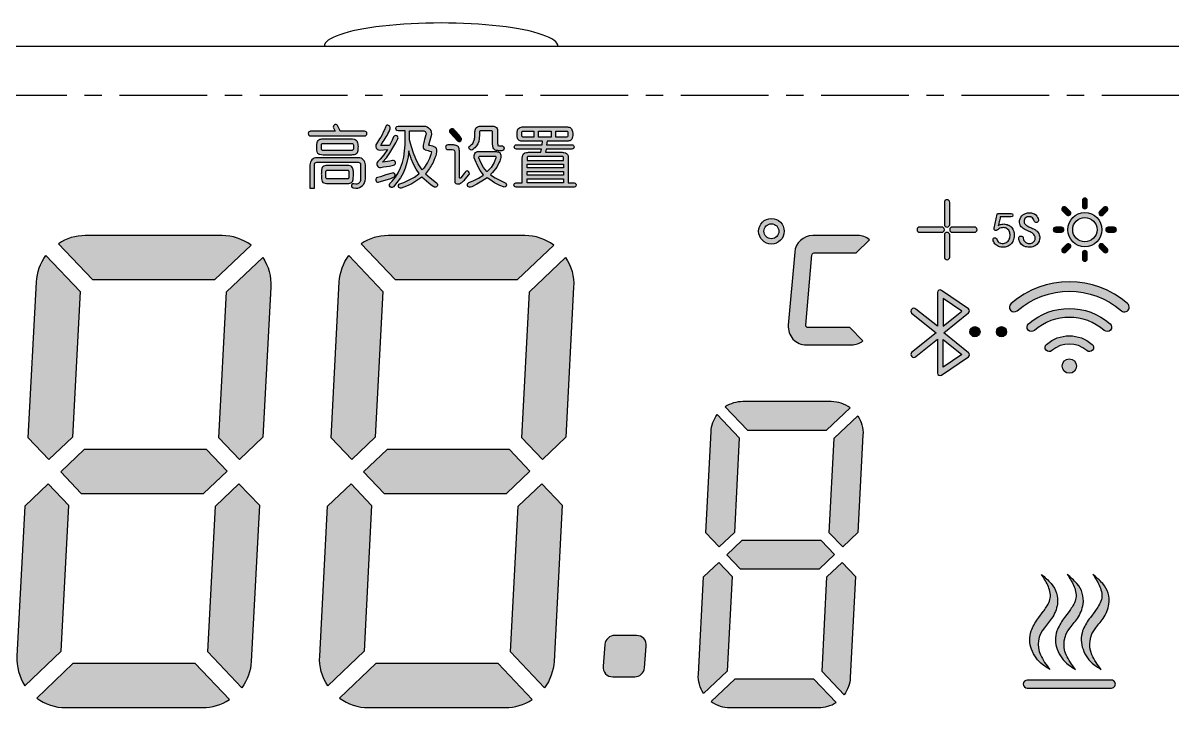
# Model space of a CAD drawing. Header units: millimetres. Extents: x -41 to 727, y -91 to 104.
# Drawn here: x 651.39 to 700.52, y 16.94 to 47.04 of the extents above; entities that cross this region are included whole.
import ezdxf

# ---------------------------------------------------------------- set-up
doc = ezdxf.new("R2010")
doc.units = ezdxf.units.MM
doc.header["$LTSCALE"] = 3
doc.header["$MEASUREMENT"] = 0
doc.linetypes.add('CENTER', pattern=[2, 1.25, -0.25, 0.25, -0.25])
doc.layers.add('VA', color=5, linetype='Continuous')

msp = doc.modelspace()

# ---------------------------------------------------------------- hatches: boundary and pattern name
h = msp.add_hatch(color=256)
h.dxf.hatch_style = 1
h.paths.add_polyline_path([(665.995, 42.408, -0.414214), (666.095, 42.308), (666.095, 42.306, -0.414214), (665.995, 42.206), (663.689, 42.206, -0.414214), (663.589, 42.306), (663.589, 42.308, -0.414214), (663.689, 42.408), (664.741, 42.408), (664.668, 42.548, -0.387963), (664.703, 42.678), (664.719, 42.688, -0.441369), (664.833, 42.658), (664.943, 42.446), (664.953, 42.408)])
h = msp.add_hatch(color=256)
h.dxf.hatch_style = 1
h.paths.add_polyline_path([(667.17, 42.024), (667.237, 42.166, -1), (667.416, 42.081), (667.333, 41.909), (667.25, 41.762), (667.074, 41.477), (666.93, 41.275), (666.767, 41.083, 0.018672), (667.184, 41.154), (667.195, 41.156, -1), (667.233, 40.952), (667.055, 40.92), (666.805, 40.882), (666.686, 40.862, -0.742938), (666.565, 41.106), (666.661, 41.208), (666.815, 41.4), (666.978, 41.621), (666.641, 41.604, -0.631332), (666.502, 41.863, 0.014026), (666.684, 42.153, 0.064732), (666.883, 42.581, -1.069136), (667.087, 42.515, -0.060924), (666.793, 41.966), (666.725, 41.857), (666.69, 41.803), (667.055, 41.803)])
h = msp.add_hatch(color=256)
h.dxf.hatch_style = 1
h.paths.add_polyline_path([(667.566, 39.98, -1), (667.503, 40.156), (667.679, 40.219), (667.909, 40.325), (668.13, 40.45), (668.322, 40.584), (668.332, 40.594), (668.197, 40.786), (668.082, 40.997), (667.986, 41.227), (667.984, 41.236, -0.003521), (667.881, 41.573), (667.861, 41.314), (667.804, 41.064), (667.737, 40.834), (667.641, 40.613), (667.525, 40.411), (667.381, 40.21), (667.225, 40.035, -0.596036), (667.056, 40.072, -0.272912), (667.081, 40.168), (667.18, 40.267), (667.314, 40.44), (667.429, 40.632), (667.525, 40.843), (667.612, 41.074), (667.669, 41.304), (667.708, 41.563), (667.727, 41.832), (667.727, 42.427), (667.429, 42.427, -1), (667.431, 42.629), (668.523, 42.629, -0.498875), (668.84, 42.212), (668.728, 41.815, -0.006009), (668.84, 41.793), (668.899, 41.779), (668.928, 41.77), (668.956, 41.759, -0.305389), (669.072, 41.617, -0.128155), (669.004, 41.275), (668.908, 41.045, -0.045092), (668.601, 40.584), (668.793, 40.411), (669.066, 40.197, -0.415901), (669.092, 40.057, -0.404116), (668.955, 40.03), (668.841, 40.104), (668.639, 40.267), (668.447, 40.45), (668.236, 40.296), (668.015, 40.162), (667.794, 40.056)])
h.paths.add_polyline_path([(668.293, 41.016), (668.188, 41.227), (668.092, 41.467), (668.005, 41.736), (667.919, 42.034), (667.919, 42.427), (668.495, 42.427, -0.522024), (668.621, 42.246), (668.564, 42.049, 0.045267), (668.501, 41.813), (668.498, 41.784), (668.498, 41.754, 0.354798), (668.592, 41.612, 0.001199), (668.837, 41.544, -0.375765), (668.852, 41.522, -0.018731), (668.833, 41.419, -0.113999), (668.46, 40.759), (668.399, 40.843)])
h = msp.add_hatch(color=256)
h.dxf.hatch_style = 1
h.paths.add_polyline_path([(670.117, 42.131, -0.97673), (669.963, 41.999), (669.82, 42.158), (669.653, 42.334, -1.002617), (669.81, 42.482), (669.906, 42.379), (670.079, 42.178)])
h = msp.add_hatch(color=256)
h.dxf.hatch_style = 1
h.paths.add_polyline_path([(671.856, 41.784, -0.995968), (671.858, 41.571), (671.857, 41.571, -0.016339), (671.727, 41.574), (671.691, 41.577), (671.656, 41.581), (671.622, 41.589, -0.27878), (671.497, 41.696, -0.05823), (671.479, 41.779), (671.471, 41.851), (671.471, 42.374, 0.433586), (671.421, 42.427), (670.955, 42.427, 0.41817), (670.905, 42.377, -0.008884), (670.905, 42.209), (670.901, 42.143), (670.895, 42.077, -0.18758), (670.709, 41.699, -0.016576), (670.627, 41.629, -1.116646), (670.506, 41.789, 0.18524), (670.685, 42.021, 0.067402), (670.708, 42.185), (670.709, 42.25, -0.024837), (670.713, 42.384), (670.717, 42.42), (670.724, 42.455), (670.733, 42.489, -0.300216), (670.864, 42.615, -0.027827), (670.962, 42.629), (671.413, 42.629), (671.485, 42.622), (671.52, 42.617), (671.554, 42.609, -0.324349), (671.673, 42.474, -0.050441), (671.682, 42.377), (671.682, 41.88, 0.012355), (671.692, 41.791, 0.034092)])
h = msp.add_hatch(color=256)
h.dxf.hatch_style = 1
h.paths.add_polyline_path([(674.77, 42, -0.064183), (674.621, 41.979), (673.797, 41.979), (673.777, 41.829), (674.858, 41.829, -0.420357), (674.951, 41.738, -0.414214), (674.86, 41.647), (673.753, 41.647), (673.735, 41.507), (674.447, 41.507, -0.012796), (674.52, 41.501, -0.361041), (674.697, 41.351, -0.045395), (674.706, 41.268), (674.706, 40.2), (674.956, 40.2, -1), (674.955, 40.018), (672.47, 40.018, -1), (672.469, 40.2), (672.738, 40.2), (672.738, 41.257), (672.739, 41.283), (672.741, 41.314, -0.38924), (672.918, 41.5, -0.02002), (673.007, 41.507), (673.533, 41.507), (673.555, 41.647), (672.489, 41.647, -1), (672.489, 41.829), (673.582, 41.829), (673.605, 41.979), (672.785, 41.979), (672.755, 41.981), (672.72, 41.984, -0.162733), (672.577, 42.033, -0.135848), (672.535, 42.11, -0.097156), (672.522, 42.392), (672.528, 42.421), (672.537, 42.451, -0.278309), (672.654, 42.573, -0.076953), (672.814, 42.592), (674.592, 42.592), (674.668, 42.588, -0.157647), (674.813, 42.542, -0.132761), (674.862, 42.47, -0.134383), (674.882, 42.159), (674.876, 42.129), (674.867, 42.099, -0.261811)])
h.paths.add_polyline_path([(674.693, 42.362), (674.693, 42.209, -0.414214), (674.643, 42.159), (674.173, 42.159), (674.173, 42.412), (674.643, 42.412, -0.414214)])
h.paths.add_polyline_path([(673.434, 42.159), (673.434, 42.412), (673.972, 42.412), (673.972, 42.159)])
h.paths.add_polyline_path([(672.713, 42.209), (672.713, 42.362, -0.414214), (672.763, 42.412), (673.233, 42.412), (673.233, 42.159), (672.763, 42.159, -0.414214)])
h.paths.add_polyline_path([(672.949, 40.844), (672.949, 40.998), (674.505, 40.998), (674.505, 40.844)])
h.paths.add_polyline_path([(674.455, 41.325, -0.414214), (674.505, 41.275), (674.505, 41.16), (672.949, 41.16), (672.949, 41.275, -0.414214), (672.999, 41.325)])
h.paths.add_polyline_path([(672.949, 40.527), (672.949, 40.682), (674.505, 40.682), (674.505, 40.527)])
h.paths.add_polyline_path([(672.949, 40.2), (672.949, 40.365), (674.505, 40.365), (674.505, 40.2)])
h = msp.add_hatch(color=256)
h.dxf.hatch_style = 1
h.paths.add_polyline_path([(665.442, 41.39), (664.223, 41.39, -0.040482), (664.085, 41.408, -0.243077), (663.985, 41.489, -0.085448), (663.958, 41.603, -0.056207), (663.958, 41.864), (663.964, 41.898), (663.972, 41.931, -0.285046), (664.088, 42.062, -0.068995), (664.252, 42.082), (665.413, 42.082, -0.043038), (665.552, 42.069, -0.289388), (665.685, 41.956, -0.086555), (665.715, 41.76, -0.022786), (665.71, 41.631), (665.706, 41.596), (665.701, 41.562), (665.694, 41.529, -0.291676), (665.59, 41.411, -0.066748)])
h.paths.add_polyline_path([(665.465, 41.59), (664.2, 41.59, -0.414214), (664.15, 41.64), (664.15, 41.832, -0.414214), (664.2, 41.882), (665.465, 41.882, -0.414214), (665.515, 41.832), (665.515, 41.64, -0.414214)])
h = msp.add_hatch(color=256)
h.dxf.hatch_style = 1
h.paths.add_polyline_path([(670.292, 40.663, -1.056918), (670.456, 40.54), (670.3, 40.354, -0.046113), (670.149, 40.214, -0.214119), (669.938, 40.158, -0.382443), (669.852, 40.253), (669.849, 40.296), (669.849, 41.515), (669.843, 41.568, 0.334563), (669.801, 41.612), (669.743, 41.621), (669.556, 41.621, -1), (669.556, 41.822), (669.791, 41.822, -0.071574), (669.941, 41.788, -0.278353), (670.038, 41.662, -0.026798), (670.05, 41.563), (670.05, 40.439, 0.717483), (670.111, 40.419), (670.252, 40.603)])
h = msp.add_hatch(color=256)
h.dxf.hatch_style = 1
h.paths.add_polyline_path([(666.028, 40.975), (666.028, 40.371, -0.414214), (665.626, 39.97), (665.51, 39.987, -1.006998), (665.536, 40.156), (665.626, 40.141, 0.414214), (665.826, 40.341), (665.826, 40.983, 0.414214), (665.726, 41.083), (663.949, 41.083, 0.414214), (663.849, 40.983), (663.849, 39.97), (663.657, 39.97), (663.657, 40.975, -0.414214), (663.957, 41.275), (665.728, 41.275, -0.414214)])
h = msp.add_hatch(color=256)
h.dxf.hatch_style = 1
h.paths.add_polyline_path([(671.087, 40.546), (670.943, 40.728), (670.818, 40.939), (670.722, 41.17), (670.688, 41.275, -0.522311), (670.877, 41.544), (671.577, 41.544), (671.635, 41.538), (671.669, 41.533), (671.701, 41.526, -0.296716), (671.814, 41.425, -0.115429), (671.818, 41.278, -0.064578), (671.755, 41.086), (671.644, 40.872), (671.463, 40.644, -0.031599), (671.375, 40.546), (671.586, 40.411), (671.807, 40.296), (672.004, 40.206, -0.4119), (672.055, 40.078, -0.405923), (671.929, 40.026), (671.778, 40.085), (671.557, 40.2), (671.346, 40.344), (671.241, 40.421), (671.01, 40.267), (670.789, 40.142), (670.578, 40.037), (670.519, 40.02, -0.947134), (670.452, 40.212), (670.636, 40.286), (670.866, 40.402), (671.049, 40.517)])
h.paths.add_polyline_path([(670.886, 41.273, -0.538437), (670.932, 41.342), (671.565, 41.342, -0.521815), (671.612, 41.275), (671.538, 41.074), (671.404, 40.862), (671.241, 40.68), (671.221, 40.69), (671.087, 40.853), (670.972, 41.074)])
h = msp.add_hatch(color=256)
h.dxf.hatch_style = 1
h.paths.add_polyline_path([(665.327, 40.941, -0.271398), (665.481, 40.843, -0.095519), (665.515, 40.687, -0.026785), (665.519, 40.531), (665.517, 40.479), (665.514, 40.428), (665.51, 40.379), (665.507, 40.355), (665.503, 40.333), (665.498, 40.311, -0.255132), (665.409, 40.197, -0.08383), (665.246, 40.171), (664.419, 40.171, -0.021822), (664.311, 40.182, -0.359887), (664.166, 40.314, -0.059251), (664.147, 40.536, -0.025327), (664.151, 40.691), (664.156, 40.74), (664.16, 40.763), (664.165, 40.785), (664.171, 40.807, -0.301921), (664.301, 40.934, -0.051624), (664.448, 40.949), (665.217, 40.949, -0.02339)])
h.paths.add_polyline_path([(665.269, 40.371), (664.396, 40.371, -0.414214), (664.346, 40.421), (664.346, 40.699, -0.414214), (664.396, 40.749), (665.269, 40.749, -0.414214), (665.319, 40.699), (665.319, 40.421, -0.414214)])
h = msp.add_hatch(color=256)
h.dxf.hatch_style = 1
h.paths.add_polyline_path([(667.113, 40.392), (666.882, 40.315), (666.623, 40.238), (666.585, 40.233, -0.960253), (666.547, 40.43), (666.671, 40.459), (666.911, 40.536), (667.175, 40.621, -0.98129), (667.238, 40.438)])
h = msp.add_hatch(color=256)
h.dxf.hatch_style = 1
h.paths.add_polyline_path([(690.786, 39.366, -1), (691.013, 39.366), (691.013, 38.424, -1), (690.786, 38.424)])
h = msp.add_hatch(color=256)
h.dxf.hatch_style = 1
h.paths.add_polyline_path([(696.896, 39.445), (696.896, 39.197, -1), (696.687, 39.197), (696.687, 39.445, -1)])
h = msp.add_hatch(color=256)
h.dxf.hatch_style = 1
h.paths.add_polyline_path([(693.041, 38.855, -0.353058), (693.09, 38.894), (693.638, 38.894, -1), (693.638, 38.743), (693.176, 38.743), (693.165, 38.684), (693.153, 38.628), (693.142, 38.576), (693.131, 38.527), (693.12, 38.481), (693.108, 38.439), (693.097, 38.399), (693.092, 38.382), (693.142, 38.403), (693.191, 38.42), (693.238, 38.431), (693.284, 38.439), (693.327, 38.441), (693.376, 38.435), (693.425, 38.426), (693.472, 38.414), (693.519, 38.397), (693.537, 38.39), (693.584, 38.364), (693.624, 38.334), (693.658, 38.302), (693.687, 38.266), (693.688, 38.264), (693.711, 38.217), (693.731, 38.171), (693.748, 38.126), (693.755, 38.104), (693.763, 38.057), (693.769, 38.008), (693.771, 37.958), (693.772, 37.928), (693.766, 37.88), (693.756, 37.832), (693.743, 37.783), (693.73, 37.743), (693.711, 37.694), (693.687, 37.651), (693.658, 37.612), (693.629, 37.583), (693.593, 37.551), (693.553, 37.523), (693.509, 37.499), (693.47, 37.482), (693.425, 37.467), (693.379, 37.456), (693.331, 37.449), (693.28, 37.448), (693.243, 37.449), (693.195, 37.455), (693.149, 37.466), (693.104, 37.483), (693.06, 37.506), (693.018, 37.534), (693.008, 37.541), (692.975, 37.568), (692.946, 37.6), (692.92, 37.637), (692.897, 37.678), (692.877, 37.725), (692.87, 37.747, -0.97311), (693.02, 37.8), (693.038, 37.759), (693.062, 37.716), (693.09, 37.68), (693.12, 37.652), (693.154, 37.632), (693.191, 37.619), (693.201, 37.617), (693.256, 37.61), (693.307, 37.61), (693.354, 37.617), (693.397, 37.63), (693.436, 37.65), (693.436, 37.651), (693.476, 37.679), (693.51, 37.712), (693.539, 37.751), (693.562, 37.794), (693.577, 37.837), (693.587, 37.884), (693.593, 37.934), (693.596, 37.987), (693.589, 38.039), (693.577, 38.088), (693.559, 38.132), (693.537, 38.172), (693.503, 38.209), (693.464, 38.24), (693.422, 38.262), (693.394, 38.273), (693.349, 38.282), (693.301, 38.285), (693.252, 38.281), (693.209, 38.273), (693.162, 38.258), (693.12, 38.237), (693.081, 38.208), (693.057, 38.186, -0.758247), (692.913, 38.263)])
h = msp.add_hatch(color=256)
h.dxf.hatch_style = 1
h.paths.add_polyline_path([(694.059, 38.736, -0.138954), (694.252, 38.891, -0.102277), (694.427, 38.92, -0.076019), (694.58, 38.895, -0.22226), (694.77, 38.725, -0.05224), (694.808, 38.624, -1), (694.624, 38.581, 0.208477), (694.517, 38.728, 0.049237), (694.483, 38.742, 0.127741), (694.33, 38.742, 0.130346), (694.246, 38.697, 0.058092), (694.223, 38.669, 0.195068), (694.199, 38.495, 0.168263), (694.295, 38.377, 0.04914), (694.424, 38.312, -0.020944), (694.598, 38.233, -0.041851), (694.7, 38.17, -0.144498), (694.845, 37.981, -0.122907), (694.859, 37.792, -0.241956), (694.674, 37.513, -0.119033), (694.446, 37.45, -0.079854), (694.256, 37.468, -0.293571), (693.973, 37.776, -0.016754), (693.967, 37.823, -1), (694.159, 37.839, 0.245446), (694.265, 37.652, 0.070069), (694.33, 37.621, 0.136993), (694.507, 37.621, 0.121767), (694.6, 37.672, 0.252538), (694.665, 37.898, 0.190283), (694.536, 38.057, 0.037412), (694.376, 38.137), (694.332, 38.156, -0.051107), (694.183, 38.232, -0.106552), (694.046, 38.362, -0.072152), (694.011, 38.438, -0.206056)])
h = msp.add_hatch(color=256)
h.dxf.hatch_style = 1
h.paths.add_polyline_path([(695.983, 39.154), (696.159, 38.978, -1), (696.011, 38.83), (695.835, 39.006, -1)])
h = msp.add_hatch(color=256)
h.dxf.hatch_style = 1
h.paths.add_polyline_path([(696.792, 38.928, -1), (696.792, 37.468, -1)])
h.paths.add_polyline_path([(696.792, 38.718, -1), (696.792, 37.678, -1)])
h = msp.add_hatch(color=256)
h.dxf.hatch_style = 1
h.paths.add_polyline_path([(697.748, 39.006), (697.572, 38.83, -1), (697.424, 38.978), (697.6, 39.154, -1)])
h = msp.add_hatch(color=256)
h.dxf.hatch_style = 1
h.paths.add_polyline_path([(683.392, 38.677, -1), (683.392, 37.582, -1)])
h.paths.add_polyline_path([(683.392, 38.449, -1), (683.392, 37.81, -1)])
h = msp.add_hatch(color=256)
h.dxf.hatch_style = 1
h.paths.add_polyline_path([(661.143, 37.538), (659.591, 36.065), (654.362, 36.065), (652.904, 37.6, -0.146871), (654.056, 37.946), (659.902, 37.946, -0.16027)])
h = msp.add_hatch(color=256)
h.dxf.hatch_style = 1
h.paths.add_polyline_path([(674.089, 37.538), (672.537, 36.065), (667.308, 36.065), (665.851, 37.6, -0.146871), (667.002, 37.946), (672.848, 37.946, -0.16027)])
h = msp.add_hatch(color=256)
h.dxf.hatch_style = 1
h.paths.add_polyline_path([(687.088, 37.946, -0.172586), (687.579, 37.771), (687.013, 37.202), (685.216, 37.202, 0.388879), (685.125, 37.119), (684.862, 34.114, 0.440011), (684.953, 34.015), (686.74, 34.015), (687.306, 33.446, -0.172586), (686.815, 33.271), (684.885, 33.271, -0.440011), (684.112, 34.116), (684.385, 37.237, -0.388879), (685.158, 37.946)])
h = msp.add_hatch(color=256)
h.dxf.hatch_style = 1
h.paths.add_polyline_path([(690.673, 38.311, -1), (690.673, 38.085), (689.731, 38.085, -1), (689.731, 38.311)])
h = msp.add_hatch(color=256)
h.dxf.hatch_style = 1
h.paths.add_polyline_path([(691.013, 37.971), (691.013, 37.029, -1), (690.786, 37.029), (690.786, 37.971, -1)])
h = msp.add_hatch(color=256)
h.dxf.hatch_style = 1
h.paths.add_polyline_path([(691.126, 38.311), (692.068, 38.311, -1), (692.068, 38.085), (691.126, 38.085, -1)])
h = msp.add_hatch(color=256)
h.dxf.hatch_style = 1
h.paths.add_polyline_path([(695.544, 38.303), (695.793, 38.303, -1), (695.793, 38.093), (695.544, 38.093, -1)])
h = msp.add_hatch(color=256)
h.dxf.hatch_style = 1
h.paths.add_polyline_path([(698.039, 38.093), (697.79, 38.093, -1), (697.79, 38.303), (698.039, 38.303, -1)])
h = msp.add_hatch(color=256)
h.dxf.hatch_style = 1
h.paths.add_polyline_path([(695.835, 37.39), (696.011, 37.566, -1), (696.159, 37.418), (695.983, 37.242, -1)])
h = msp.add_hatch(color=256)
h.dxf.hatch_style = 1
h.paths.add_polyline_path([(697.6, 37.242), (697.424, 37.418, -1), (697.572, 37.566), (697.748, 37.39, -1)])
h = msp.add_hatch(color=256)
h.dxf.hatch_style = 1
h.paths.add_polyline_path([(653.831, 35.561), (653.504, 29.324), (652.5, 28.371), (651.619, 29.3), (651.969, 35.965, -0.146871), (652.374, 37.097)])
h = msp.add_hatch(color=256)
h.dxf.hatch_style = 1
h.paths.add_polyline_path([(661.989, 35.746), (661.652, 29.323), (660.65, 28.371), (659.768, 29.301), (660.094, 35.534), (661.646, 37.007, -0.16027)])
h = msp.add_hatch(color=256)
h.dxf.hatch_style = 1
h.paths.add_polyline_path([(666.777, 35.561), (666.45, 29.324), (665.446, 28.371), (664.565, 29.3), (664.915, 35.965, -0.146871), (665.32, 37.097)])
h = msp.add_hatch(color=256)
h.dxf.hatch_style = 1
h.paths.add_polyline_path([(674.935, 35.746), (674.599, 29.323), (673.596, 28.371), (672.714, 29.301), (673.04, 35.534), (674.592, 37.007, -0.16027)])
h = msp.add_hatch(color=256)
h.dxf.hatch_style = 1
h.paths.add_polyline_path([(696.687, 36.95), (696.687, 37.199, -1), (696.896, 37.199), (696.896, 36.95, -1)])
h = msp.add_hatch(color=256)
h.dxf.hatch_style = 1
h.paths.add_polyline_path([(698.618, 35.04, -1), (698.352, 34.733, 0.37367), (693.903, 34.733, -1), (693.637, 35.04, -0.37367)])
h = msp.add_hatch(color=256)
h.dxf.hatch_style = 1
h.paths.add_polyline_path([(691.813, 34.812, -0.501045), (691.819, 34.644), (690.769, 33.79), (691.819, 32.936, -0.501045), (691.813, 32.768), (690.659, 31.977, -0.603516), (690.495, 32.064), (690.495, 33.513), (689.558, 32.775, -1), (689.386, 32.945), (690.429, 33.79), (689.386, 34.635, -1), (689.558, 34.805), (690.495, 34.067), (690.495, 35.516, -0.603516), (690.659, 35.603)])
h.paths.add_polyline_path([(691.525, 34.716), (690.737, 34.075), (690.737, 35.257)])
h.paths.add_polyline_path([(690.737, 32.323), (690.737, 33.505), (691.525, 32.864)])
h = msp.add_hatch(color=256)
h.dxf.hatch_style = 1
h.paths.add_polyline_path([(697.87, 34.178, -1), (697.62, 33.89, 0.37367), (694.636, 33.89, -1), (694.386, 34.178, -0.37367)])
h = msp.add_hatch(color=256)
h.dxf.hatch_style = 1
h.paths.add_polyline_path([(692.093, 34.052, -1), (692.093, 33.619, -1)])
h = msp.add_hatch(color=256)
h.dxf.hatch_style = 1
h.paths.add_polyline_path([(693.224, 34.052, -1), (693.224, 33.619, -1)])
h = msp.add_hatch(color=256)
h.dxf.hatch_style = 1
h.paths.add_polyline_path([(696.873, 33.031, 0.37367), (695.382, 33.031, -1), (695.151, 33.296, -0.37367), (697.104, 33.296, -1)])
h = msp.add_hatch(color=256)
h.dxf.hatch_style = 1
h.paths.add_polyline_path([(696.128, 32.674, -1), (696.128, 32.059, -1)])
h = msp.add_hatch(color=256)
h.dxf.hatch_style = 1
h.paths.add_polyline_path([(686.757, 30.583), (685.751, 29.628), (682.361, 29.628), (681.416, 30.623, -0.146871), (682.162, 30.847), (685.952, 30.847, -0.16027)])
h = msp.add_hatch(color=256)
h.dxf.hatch_style = 1
h.paths.add_polyline_path([(682.017, 29.301), (681.805, 25.258), (681.154, 24.64), (680.583, 25.242), (680.809, 29.563, -0.146871), (681.072, 30.297)])
h = msp.add_hatch(color=256)
h.dxf.hatch_style = 1
h.paths.add_polyline_path([(687.306, 29.421), (687.087, 25.257), (686.437, 24.64), (685.865, 25.243), (686.077, 29.284), (687.083, 30.239, -0.16027)])
h = msp.add_hatch(color=256)
h.dxf.hatch_style = 1
h.paths.add_polyline_path([(660.119, 27.868), (659.114, 26.914), (653.883, 26.914), (653.003, 27.841), (654.009, 28.795), (659.24, 28.795)])
h = msp.add_hatch(color=256)
h.dxf.hatch_style = 1
h.paths.add_polyline_path([(672.186, 28.795), (673.065, 27.868), (672.06, 26.914), (666.829, 26.914), (665.95, 27.841), (666.955, 28.795)])
h = msp.add_hatch(color=256)
h.dxf.hatch_style = 1
h.paths.add_polyline_path([(653.351, 26.411), (653.025, 20.174), (651.473, 18.702, -0.16027), (651.13, 19.962), (651.466, 26.382), (652.473, 27.337)])
h = msp.add_hatch(color=256)
h.dxf.hatch_style = 1
h.paths.add_polyline_path([(661.15, 19.743, -0.146871), (660.745, 18.612), (659.288, 20.147), (659.615, 26.381), (660.623, 27.337), (661.5, 26.413)])
h = msp.add_hatch(color=256)
h.dxf.hatch_style = 1
h.paths.add_polyline_path([(665.971, 20.174), (664.419, 18.702, -0.16027), (664.076, 19.962), (664.412, 26.382), (665.419, 27.337), (666.298, 26.411)])
h = msp.add_hatch(color=256)
h.dxf.hatch_style = 1
h.paths.add_polyline_path([(674.096, 19.743, -0.146871), (673.691, 18.612), (672.234, 20.147), (672.561, 26.381), (673.569, 27.337), (674.446, 26.413)])
h = msp.add_hatch(color=256)
h.dxf.hatch_style = 1
h.paths.add_polyline_path([(686.093, 24.314), (685.442, 23.695), (682.051, 23.695), (681.48, 24.296), (682.132, 24.915), (685.523, 24.915)])
h = msp.add_hatch(color=256)
h.dxf.hatch_style = 1
h.paths.add_polyline_path([(681.706, 23.37), (681.494, 19.326), (680.488, 18.371, -0.16027), (680.266, 19.189), (680.484, 23.351), (681.136, 23.97)])
h = msp.add_hatch(color=256)
h.dxf.hatch_style = 1
h.paths.add_polyline_path([(686.988, 23.371), (686.762, 19.047, -0.146871), (686.499, 18.313), (685.554, 19.309), (685.766, 23.35), (686.42, 23.97)])
h = msp.add_hatch(color=256)
h.dxf.hatch_style = 1
h.paths.add_polyline_path([(695.618, 22.194, -0.115236), (695.372, 21.581, -0.023566), (695.195, 21.347), (695.105, 21.233), (695.061, 21.176, 0.28438), (694.892, 20.023, 0.063634), (695.29, 19.399, -0.026359), (694.989, 19.598, -0.144655), (694.513, 20.261, -0.176849), (694.498, 21.042, -0.073692), (694.782, 21.558), (694.827, 21.62), (695.014, 21.87, 0.016176), (695.144, 22.057), (695.182, 22.119), (695.217, 22.182, 0.19634), (695.297, 22.733, 0.082282), (695.072, 23.242, 0.00683), (694.939, 23.461, -0.034492), (695.354, 23.068, -0.220995)])
h = msp.add_hatch(color=256)
h.dxf.hatch_style = 1
h.paths.add_polyline_path([(696.172, 23.242, 0.00683), (696.039, 23.461, -0.034492), (696.454, 23.068, -0.220995), (696.718, 22.194, -0.115236), (696.472, 21.581, -0.023566), (696.295, 21.347), (696.205, 21.233), (696.161, 21.176, 0.28438), (695.992, 20.023, 0.063634), (696.39, 19.399, -0.026359), (696.089, 19.598, -0.144655), (695.613, 20.261, -0.176849), (695.598, 21.042, -0.073692), (695.882, 21.558), (695.927, 21.62), (696.114, 21.87, 0.016176), (696.244, 22.057), (696.282, 22.119), (696.317, 22.182, 0.19634), (696.397, 22.733, 0.082282)])
h = msp.add_hatch(color=256)
h.dxf.hatch_style = 1
h.paths.add_polyline_path([(697.272, 23.242, 0.00683), (697.139, 23.461, -0.034492), (697.554, 23.068, -0.220995), (697.818, 22.194, -0.115236), (697.572, 21.581, -0.023566), (697.395, 21.347), (697.305, 21.233), (697.261, 21.176, 0.28438), (697.092, 20.023, 0.063634), (697.49, 19.399, -0.026359), (697.189, 19.598, -0.144655), (696.713, 20.261, -0.176849), (696.698, 21.042, -0.073692), (696.982, 21.558), (697.027, 21.62), (697.214, 21.87, 0.016176), (697.344, 22.057), (697.382, 22.119), (697.417, 22.182, 0.19634), (697.497, 22.733, 0.082282)])
h = msp.add_hatch(color=256)
h.dxf.hatch_style = 1
h.paths.add_polyline_path([(678.042, 20.396), (677.96, 19.461, -0.388879), (677.546, 19.081), (676.606, 19.081, -0.440011), (676.192, 19.533), (676.274, 20.469, -0.388879), (676.688, 20.849), (677.627, 20.849, -0.440011)])
h = msp.add_hatch(color=256)
h.dxf.hatch_style = 1
h.paths.add_polyline_path([(658.757, 19.644), (660.214, 18.108, -0.146871), (659.063, 17.763), (653.217, 17.763, -0.16027), (651.976, 18.171), (653.528, 19.644)])
h = msp.add_hatch(color=256)
h.dxf.hatch_style = 1
h.paths.add_polyline_path([(673.16, 18.108, -0.146871), (672.009, 17.763), (666.163, 17.763, -0.16027), (664.922, 18.171), (666.474, 19.644), (671.703, 19.644)])
h = msp.add_hatch(color=256)
h.dxf.hatch_style = 1
h.paths.add_polyline_path([(685.409, 17.763), (681.619, 17.763, -0.16027), (680.814, 18.027), (681.82, 18.982), (685.21, 18.982), (686.155, 17.987, -0.146871)])
h = msp.add_hatch(color=256)
h.dxf.hatch_style = 1
h.paths.add_polyline_path([(697.927, 18.601), (694.329, 18.601, -1), (694.329, 18.938), (697.927, 18.939, -1.001971)])

# ---------------------------------------------------------------- linework, layer by layer
msp.add_line((706.765, 46.035), (631.765, 46.035))
for points in [[(664.953, 42.408), (664.943, 42.446), (664.833, 42.658, 0.441369), (664.719, 42.688), (664.703, 42.678, 0.387963), (664.668, 42.548), (664.741, 42.408), (663.689, 42.408, 0.414214), (663.589, 42.308), (663.589, 42.306, 0.414214), (663.689, 42.206), (665.995, 42.206, 0.414214), (666.095, 42.306), (666.095, 42.308, 0.414214), (665.995, 42.408)], [(667.055, 41.803), (666.69, 41.803), (666.725, 41.857), (666.793, 41.966, 0.060924), (667.087, 42.515, 1.069136), (666.883, 42.581, -0.064732), (666.684, 42.153, -0.014026), (666.502, 41.863, 0.631332), (666.641, 41.604), (666.978, 41.621), (666.815, 41.4), (666.661, 41.208), (666.565, 41.106, 0.742938), (666.686, 40.862), (666.805, 40.882), (667.055, 40.92), (667.233, 40.952, 1), (667.195, 41.156), (667.184, 41.154, -0.018672), (666.767, 41.083), (666.93, 41.275), (667.074, 41.477), (667.25, 41.762), (667.333, 41.909), (667.416, 42.081, 1), (667.237, 42.166), (667.17, 42.024)], [(667.566, 39.98, -1), (667.503, 40.156), (667.679, 40.219), (667.909, 40.325), (668.13, 40.45), (668.322, 40.584), (668.332, 40.594), (668.197, 40.786), (668.082, 40.997), (667.986, 41.227), (667.984, 41.236, -0.003521), (667.881, 41.573), (667.861, 41.314), (667.804, 41.064), (667.737, 40.834), (667.641, 40.613), (667.525, 40.411), (667.381, 40.21), (667.225, 40.035, -0.596036), (667.056, 40.072, -0.272912), (667.081, 40.168), (667.18, 40.267), (667.314, 40.44), (667.429, 40.632), (667.525, 40.843), (667.612, 41.074), (667.669, 41.304), (667.708, 41.563), (667.727, 41.832), (667.727, 42.427), (667.429, 42.427, -1), (667.431, 42.629), (668.523, 42.629, -0.498875), (668.84, 42.212), (668.728, 41.815, -0.006009), (668.84, 41.793), (668.899, 41.779), (668.928, 41.77), (668.956, 41.759, -0.305389), (669.072, 41.617, -0.128155), (669.004, 41.275), (668.908, 41.045, -0.045092), (668.601, 40.584), (668.793, 40.411), (669.066, 40.197, -0.415901), (669.092, 40.057, -0.404116), (668.955, 40.03), (668.841, 40.104), (668.639, 40.267), (668.447, 40.45), (668.236, 40.296), (668.015, 40.162), (667.794, 40.056)], [(668.293, 41.016), (668.188, 41.227), (668.092, 41.467), (668.005, 41.736), (667.919, 42.034), (667.919, 42.427), (668.495, 42.427, -0.522024), (668.621, 42.246), (668.564, 42.049, 0.045267), (668.501, 41.813), (668.498, 41.784), (668.498, 41.754, 0.354798), (668.592, 41.612, 0.001199), (668.837, 41.544, -0.375765), (668.852, 41.522, -0.018731), (668.833, 41.419, -0.113999), (668.46, 40.759), (668.399, 40.843)], [(670.079, 42.178), (669.906, 42.379), (669.81, 42.482, 1.002617), (669.653, 42.334), (669.82, 42.158), (669.963, 41.999, 0.97673), (670.117, 42.131)], [(671.856, 41.784, -0.995968), (671.858, 41.571), (671.857, 41.571, -0.016339), (671.727, 41.574), (671.691, 41.577), (671.656, 41.581), (671.622, 41.589, -0.27878), (671.497, 41.696, -0.05823), (671.479, 41.779), (671.471, 41.851), (671.471, 42.374, 0.433586), (671.421, 42.427), (670.955, 42.427, 0.41817), (670.905, 42.377, -0.008884), (670.905, 42.209), (670.901, 42.143), (670.895, 42.077, -0.18758), (670.709, 41.699, -0.016576), (670.627, 41.629, -1.116646), (670.506, 41.789, 0.18524), (670.685, 42.021, 0.067402), (670.708, 42.185), (670.709, 42.25, -0.024837), (670.713, 42.384), (670.717, 42.42), (670.724, 42.455), (670.733, 42.489, -0.300216), (670.864, 42.615, -0.027827), (670.962, 42.629), (671.413, 42.629), (671.485, 42.622), (671.52, 42.617), (671.554, 42.609, -0.324349), (671.673, 42.474, -0.050441), (671.682, 42.377), (671.682, 41.88, 0.012355), (671.692, 41.791, 0.034092)], [(674.77, 42, -0.064183), (674.621, 41.979), (673.797, 41.979), (673.777, 41.829), (674.858, 41.829, -0.420357), (674.951, 41.738, -0.414214), (674.86, 41.647), (673.753, 41.647), (673.735, 41.507), (674.447, 41.507, -0.012796), (674.52, 41.501, -0.361041), (674.697, 41.351, -0.045395), (674.706, 41.268), (674.706, 40.2), (674.956, 40.2, -1), (674.955, 40.018), (672.47, 40.018, -1), (672.469, 40.2), (672.738, 40.2), (672.738, 41.257), (672.739, 41.283), (672.741, 41.314, -0.38924), (672.918, 41.5, -0.02002), (673.007, 41.507), (673.533, 41.507), (673.555, 41.647), (672.489, 41.647, -1), (672.489, 41.829), (673.582, 41.829), (673.605, 41.979), (672.785, 41.979), (672.755, 41.981), (672.72, 41.984, -0.162733), (672.577, 42.033, -0.135848), (672.535, 42.11, -0.097156), (672.522, 42.392), (672.528, 42.421), (672.537, 42.451, -0.278309), (672.654, 42.573, -0.076953), (672.814, 42.592), (674.592, 42.592), (674.668, 42.588, -0.157647), (674.813, 42.542, -0.132761), (674.862, 42.47, -0.134383), (674.882, 42.159), (674.876, 42.129), (674.867, 42.099, -0.261811)], [(672.713, 42.209), (672.713, 42.362, -0.414214), (672.763, 42.412), (673.233, 42.412), (673.233, 42.159), (672.763, 42.159, -0.414214)], [(674.693, 42.362), (674.693, 42.209, -0.414214), (674.643, 42.159), (674.173, 42.159), (674.173, 42.412), (674.643, 42.412, -0.414214)], [(665.442, 41.39), (664.223, 41.39, -0.040482), (664.085, 41.408, -0.243077), (663.985, 41.489, -0.085448), (663.958, 41.603, -0.056207), (663.958, 41.864), (663.964, 41.898), (663.972, 41.931, -0.285046), (664.088, 42.062, -0.068995), (664.252, 42.082), (665.413, 42.082, -0.043038), (665.552, 42.069, -0.289388), (665.685, 41.956, -0.086555), (665.715, 41.76, -0.022786), (665.71, 41.631), (665.706, 41.596), (665.701, 41.562), (665.694, 41.529, -0.291676), (665.59, 41.411, -0.066748)], [(665.465, 41.59), (664.2, 41.59, -0.414214), (664.15, 41.64), (664.15, 41.832, -0.414214), (664.2, 41.882), (665.465, 41.882, -0.414214), (665.515, 41.832), (665.515, 41.64, -0.414214)], [(670.252, 40.603), (670.111, 40.419, -0.717483), (670.05, 40.439), (670.05, 41.563, 0.026798), (670.038, 41.662, 0.278353), (669.941, 41.788, 0.071574), (669.791, 41.822), (669.556, 41.822, 1), (669.556, 41.621), (669.743, 41.621), (669.801, 41.612, -0.334563), (669.843, 41.568), (669.849, 41.515), (669.849, 40.296), (669.852, 40.253, 0.382443), (669.938, 40.158, 0.214119), (670.149, 40.214, 0.046113), (670.3, 40.354), (670.456, 40.54, 1.056918), (670.292, 40.663)], [(665.728, 41.275), (663.957, 41.275, 0.414214), (663.657, 40.975), (663.657, 39.97), (663.849, 39.97), (663.849, 40.983, -0.414214), (663.949, 41.083), (665.726, 41.083, -0.414214), (665.826, 40.983), (665.826, 40.341, -0.414214), (665.626, 40.141), (665.536, 40.156, 1.006998), (665.51, 39.987), (665.626, 39.97, 0.414214), (666.028, 40.371), (666.028, 40.975, 0.414214)], [(671.087, 40.546), (670.943, 40.728), (670.818, 40.939), (670.722, 41.17), (670.688, 41.275, -0.522311), (670.877, 41.544), (671.577, 41.544), (671.635, 41.538), (671.669, 41.533), (671.701, 41.526, -0.296716), (671.814, 41.425, -0.115429), (671.818, 41.278, -0.064578), (671.755, 41.086), (671.644, 40.872), (671.463, 40.644, -0.031599), (671.375, 40.546), (671.586, 40.411), (671.807, 40.296), (672.004, 40.206, -0.4119), (672.055, 40.078, -0.405923), (671.929, 40.026), (671.778, 40.085), (671.557, 40.2), (671.346, 40.344), (671.241, 40.421), (671.01, 40.267), (670.789, 40.142), (670.578, 40.037), (670.519, 40.02, -0.947134), (670.452, 40.212), (670.636, 40.286), (670.866, 40.402), (671.049, 40.517)], [(670.886, 41.273, -0.538437), (670.932, 41.342), (671.565, 41.342, -0.521815), (671.612, 41.275), (671.538, 41.074), (671.404, 40.862), (671.241, 40.68), (671.221, 40.69), (671.087, 40.853), (670.972, 41.074)], [(672.999, 41.325, 0.414214), (672.949, 41.275), (672.949, 41.16), (674.505, 41.16), (674.505, 41.275, 0.414214), (674.455, 41.325)], [(665.217, 40.949), (664.448, 40.949, 0.051624), (664.301, 40.934, 0.301921), (664.171, 40.807), (664.165, 40.785), (664.16, 40.763), (664.156, 40.74), (664.151, 40.691, 0.025327), (664.147, 40.536, 0.059251), (664.166, 40.314, 0.359887), (664.311, 40.182, 0.021822), (664.419, 40.171), (665.246, 40.171, 0.08383), (665.409, 40.197, 0.255132), (665.498, 40.311), (665.503, 40.333), (665.507, 40.355), (665.51, 40.379), (665.514, 40.428), (665.517, 40.479), (665.519, 40.531, 0.026785), (665.515, 40.687, 0.095519), (665.481, 40.843, 0.271398), (665.327, 40.941, 0.02339)], [(665.269, 40.371), (664.396, 40.371, -0.414214), (664.346, 40.421), (664.346, 40.699, -0.414214), (664.396, 40.749), (665.269, 40.749, -0.414214), (665.319, 40.699), (665.319, 40.421, -0.414214)], [(667.238, 40.438, 0.98129), (667.175, 40.621), (666.911, 40.536), (666.671, 40.459), (666.547, 40.43, 0.960253), (666.585, 40.233), (666.623, 40.238), (666.882, 40.315), (667.113, 40.392)], [(690.786, 38.424, 1), (691.013, 38.424), (691.013, 39.366, 1), (690.786, 39.366)], [(696.687, 39.445), (696.687, 39.197, 1), (696.896, 39.197), (696.896, 39.445, 1)], [(693.041, 38.855, -0.353058), (693.09, 38.894), (693.638, 38.894, -1), (693.638, 38.743), (693.176, 38.743), (693.165, 38.684), (693.153, 38.628), (693.142, 38.576), (693.131, 38.527), (693.12, 38.481), (693.108, 38.439), (693.097, 38.399), (693.092, 38.382), (693.142, 38.403), (693.191, 38.42), (693.238, 38.431), (693.284, 38.439), (693.327, 38.441), (693.376, 38.435), (693.425, 38.426), (693.472, 38.414), (693.519, 38.397), (693.537, 38.39), (693.584, 38.364), (693.624, 38.334), (693.658, 38.302), (693.687, 38.266), (693.688, 38.264), (693.711, 38.217), (693.731, 38.171), (693.748, 38.126), (693.755, 38.104), (693.763, 38.057), (693.769, 38.008), (693.771, 37.958), (693.772, 37.928), (693.766, 37.88), (693.756, 37.832), (693.743, 37.783), (693.73, 37.743), (693.711, 37.694), (693.687, 37.651), (693.658, 37.612), (693.629, 37.583), (693.593, 37.551), (693.553, 37.523), (693.509, 37.499), (693.47, 37.482), (693.425, 37.467), (693.379, 37.456), (693.331, 37.449), (693.28, 37.448), (693.243, 37.449), (693.195, 37.455), (693.149, 37.466), (693.104, 37.483), (693.06, 37.506), (693.018, 37.534), (693.008, 37.541), (692.975, 37.568), (692.946, 37.6), (692.92, 37.637), (692.897, 37.678), (692.877, 37.725), (692.87, 37.747, -0.97311), (693.02, 37.8), (693.038, 37.759), (693.062, 37.716), (693.09, 37.68), (693.12, 37.652), (693.154, 37.632), (693.191, 37.619), (693.201, 37.617), (693.256, 37.61), (693.307, 37.61), (693.354, 37.617), (693.397, 37.63), (693.436, 37.65), (693.436, 37.651), (693.476, 37.679), (693.51, 37.712), (693.539, 37.751), (693.562, 37.794), (693.577, 37.837), (693.587, 37.884), (693.593, 37.934), (693.596, 37.987), (693.589, 38.039), (693.577, 38.088), (693.559, 38.132), (693.537, 38.172), (693.503, 38.209), (693.464, 38.24), (693.422, 38.262), (693.394, 38.273), (693.349, 38.282), (693.301, 38.285), (693.252, 38.281), (693.209, 38.273), (693.162, 38.258), (693.12, 38.237), (693.081, 38.208), (693.057, 38.186, -0.758247), (692.913, 38.263)], [(694.059, 38.736, -0.138954), (694.252, 38.891, -0.102277), (694.427, 38.92, -0.076019), (694.58, 38.895, -0.22226), (694.77, 38.725, -0.05224), (694.808, 38.624, -1), (694.624, 38.581, 0.208477), (694.517, 38.728, 0.049237), (694.483, 38.742, 0.127741), (694.33, 38.742, 0.130346), (694.246, 38.697, 0.058092), (694.223, 38.669, 0.195068), (694.199, 38.495, 0.168263), (694.295, 38.377, 0.04914), (694.424, 38.312, -0.020944), (694.598, 38.233, -0.041851), (694.7, 38.17, -0.144498), (694.845, 37.981, -0.122907), (694.859, 37.792, -0.241956), (694.674, 37.513, -0.119033), (694.446, 37.45, -0.079854), (694.256, 37.468, -0.293571), (693.973, 37.776, -0.016754), (693.967, 37.823, -1), (694.159, 37.839, 0.245446), (694.265, 37.652, 0.070069), (694.33, 37.621, 0.136993), (694.507, 37.621, 0.121767), (694.6, 37.672, 0.252538), (694.665, 37.898, 0.190283), (694.536, 38.057, 0.037412), (694.376, 38.137), (694.332, 38.156, -0.051107), (694.183, 38.232, -0.106552), (694.046, 38.362, -0.072152), (694.011, 38.438, -0.206056)], [(695.835, 39.006), (696.011, 38.83, 1), (696.159, 38.978), (695.983, 39.154, 1)], [(697.6, 39.154), (697.424, 38.978, 1), (697.572, 38.83), (697.748, 39.006, 1)], [(659.902, 37.946), (654.056, 37.946, 0.146871), (652.904, 37.6), (654.362, 36.065), (659.591, 36.065), (661.143, 37.538, 0.16027)], [(672.848, 37.946), (667.002, 37.946, 0.146871), (665.851, 37.6), (667.308, 36.065), (672.537, 36.065), (674.089, 37.538, 0.16027)], [(685.158, 37.946, 0.388879), (684.385, 37.237), (684.112, 34.116, 0.440011), (684.885, 33.271), (686.815, 33.271, 0.172586), (687.306, 33.446), (686.74, 34.015), (684.953, 34.015, -0.440011), (684.862, 34.114), (685.125, 37.119, -0.388879), (685.216, 37.202), (687.013, 37.202), (687.579, 37.771, 0.172586), (687.088, 37.946)], [(689.731, 38.311, 1), (689.731, 38.085), (690.673, 38.085, 1), (690.673, 38.311)], [(690.786, 37.971), (690.786, 37.029, 1), (691.013, 37.029), (691.013, 37.971, 1)], [(691.126, 38.085), (692.068, 38.085, 1), (692.068, 38.311), (691.126, 38.311, 1)], [(695.544, 38.093), (695.793, 38.093, 1), (695.793, 38.303), (695.544, 38.303, 1)], [(698.039, 38.303), (697.79, 38.303, 1), (697.79, 38.093), (698.039, 38.093, 1)], [(695.983, 37.242), (696.159, 37.418, 1), (696.011, 37.566), (695.835, 37.39, 1)], [(697.748, 37.39), (697.572, 37.566, 1), (697.424, 37.418), (697.6, 37.242, 1)], [(653.831, 35.561), (653.504, 29.324), (652.5, 28.371), (651.619, 29.3), (651.969, 35.965, -0.146871), (652.374, 37.097)], [(661.989, 35.746), (661.652, 29.323), (660.65, 28.371), (659.768, 29.301), (660.094, 35.534), (661.646, 37.007, -0.16027)], [(666.777, 35.561), (666.45, 29.324), (665.446, 28.371), (664.565, 29.3), (664.915, 35.965, -0.146871), (665.32, 37.097)], [(674.935, 35.746), (674.599, 29.323), (673.596, 28.371), (672.714, 29.301), (673.04, 35.534), (674.592, 37.007, -0.16027)], [(696.896, 36.95), (696.896, 37.199, 1), (696.687, 37.199), (696.687, 36.95, 1)], [(693.637, 35.04, 1), (693.903, 34.733, -0.37367), (698.352, 34.733, 1), (698.618, 35.04, 0.37367)], [(690.659, 35.603, 0.603516), (690.495, 35.516), (690.495, 34.067), (689.558, 34.805, 1), (689.386, 34.635), (690.429, 33.79), (689.386, 32.945, 1), (689.558, 32.775), (690.495, 33.513), (690.495, 32.064, 0.603516), (690.659, 31.977), (691.813, 32.768, 0.501045), (691.819, 32.936), (690.769, 33.79), (691.819, 34.644, 0.501045), (691.813, 34.812)], [(697.87, 34.178, -1), (697.62, 33.89, 0.37367), (694.636, 33.89, -1), (694.386, 34.178, -0.37367)], [(696.873, 33.031, 0.37367), (695.382, 33.031, -1), (695.151, 33.296, -0.37367), (697.104, 33.296, -1)], [(685.952, 30.847), (682.162, 30.847, 0.146871), (681.416, 30.623), (682.361, 29.628), (685.751, 29.628), (686.757, 30.583, 0.16027)], [(682.017, 29.301), (681.805, 25.258), (681.154, 24.64), (680.583, 25.242), (680.809, 29.563, -0.146871), (681.072, 30.297)], [(687.306, 29.421), (687.087, 25.257), (686.437, 24.64), (685.865, 25.243), (686.077, 29.284), (687.083, 30.239, -0.16027)], [(652.473, 27.337), (651.466, 26.382), (651.13, 19.962, 0.16027), (651.473, 18.702), (653.025, 20.174), (653.351, 26.411)], [(661.15, 19.743, -0.146871), (660.745, 18.612), (659.288, 20.147), (659.615, 26.381), (660.623, 27.337), (661.5, 26.413)], [(665.971, 20.174), (664.419, 18.702, -0.16027), (664.076, 19.962), (664.412, 26.382), (665.419, 27.337), (666.298, 26.411)], [(674.096, 19.743, -0.146871), (673.691, 18.612), (672.234, 20.147), (672.561, 26.381), (673.569, 27.337), (674.446, 26.413)], [(681.706, 23.37), (681.494, 19.326), (680.488, 18.371, -0.16027), (680.266, 19.189), (680.484, 23.351), (681.136, 23.97)], [(686.988, 23.371), (686.762, 19.047, -0.146871), (686.499, 18.313), (685.554, 19.309), (685.766, 23.35), (686.42, 23.97)], [(695.618, 22.194, -0.115236), (695.372, 21.581, -0.023566), (695.195, 21.347), (695.105, 21.233), (695.061, 21.176, 0.28438), (694.892, 20.023, 0.063634), (695.29, 19.399, -0.026359), (694.989, 19.598, -0.144655), (694.513, 20.261, -0.176849), (694.498, 21.042, -0.073692), (694.782, 21.558), (694.827, 21.62), (695.014, 21.87, 0.016176), (695.144, 22.057), (695.182, 22.119), (695.217, 22.182, 0.19634), (695.297, 22.733, 0.082282), (695.072, 23.242, 0.00683), (694.939, 23.461, -0.034492), (695.354, 23.068, -0.220995)], [(696.397, 22.733, -0.19634), (696.317, 22.182), (696.282, 22.119), (696.244, 22.057, -0.016176), (696.114, 21.87), (695.927, 21.62), (695.882, 21.558, 0.073692), (695.598, 21.042, 0.176849), (695.613, 20.261, 0.144655), (696.089, 19.598, 0.026359), (696.39, 19.399, -0.063634), (695.992, 20.023, -0.28438), (696.161, 21.176), (696.205, 21.233), (696.295, 21.347, 0.023566), (696.472, 21.581, 0.115236), (696.718, 22.194, 0.220995), (696.454, 23.068, 0.034492), (696.039, 23.461, -0.00683), (696.172, 23.242, -0.082282)], [(697.497, 22.733, -0.19634), (697.417, 22.182), (697.382, 22.119), (697.344, 22.057, -0.016176), (697.214, 21.87), (697.027, 21.62), (696.982, 21.558, 0.073692), (696.698, 21.042, 0.176849), (696.713, 20.261, 0.144655), (697.189, 19.598, 0.026359), (697.49, 19.399, -0.063634), (697.092, 20.023, -0.28438), (697.261, 21.176), (697.305, 21.233), (697.395, 21.347, 0.023566), (697.572, 21.581, 0.115236), (697.818, 22.194, 0.220995), (697.554, 23.068, 0.034492), (697.139, 23.461, -0.00683), (697.272, 23.242, -0.082282)], [(677.627, 20.849), (676.688, 20.849, 0.388879), (676.274, 20.469), (676.192, 19.533, 0.440011), (676.606, 19.081), (677.546, 19.081, 0.388879), (677.96, 19.461), (678.042, 20.396, 0.440011)], [(653.528, 19.644), (651.976, 18.171, 0.16027), (653.217, 17.763), (659.063, 17.763, 0.146871), (660.214, 18.108), (658.757, 19.644)], [(671.703, 19.644), (666.474, 19.644), (664.922, 18.171, 0.16027), (666.163, 17.763), (672.009, 17.763, 0.146871), (673.16, 18.108)], [(686.155, 17.987), (685.21, 18.982), (681.82, 18.982), (680.814, 18.027, 0.16027), (681.619, 17.763), (685.409, 17.763, 0.146871)], [(697.927, 18.939), (694.329, 18.938, 1), (694.329, 18.601), (697.927, 18.601, 1.001971)]]:
    msp.add_lwpolyline(points, format="xyb", close=True)
for points in [[(673.434, 42.159), (673.434, 42.412), (673.972, 42.412), (673.972, 42.159)], [(672.949, 40.844), (672.949, 40.998), (674.505, 40.998), (674.505, 40.844)], [(672.949, 40.527), (672.949, 40.682), (674.505, 40.682), (674.505, 40.527)], [(672.949, 40.2), (672.949, 40.365), (674.505, 40.365), (674.505, 40.2)], [(690.737, 35.257), (690.737, 34.075), (691.525, 34.716)], [(690.737, 32.323), (690.737, 33.505), (691.525, 32.864)], [(659.24, 28.795), (654.009, 28.795), (653.003, 27.841), (653.883, 26.914), (659.114, 26.914), (660.119, 27.868)], [(666.955, 28.795), (665.95, 27.841), (666.829, 26.914), (672.06, 26.914), (673.065, 27.868), (672.186, 28.795)], [(685.523, 24.915), (682.132, 24.915), (681.48, 24.296), (682.051, 23.695), (685.442, 23.695), (686.093, 24.314)]]:
    msp.add_lwpolyline(points, close=True)
for centre, radius in [((696.792, 38.198), 0.73), ((683.392, 38.13), 0.547), ((683.392, 38.13), 0.319), ((696.792, 38.198), 0.52), ((692.093, 33.835), 0.217), ((693.224, 33.835), 0.217), ((696.128, 32.366), 0.308)]:
    msp.add_circle(centre, radius)
msp.add_ellipse((669.265, 46.035), major_axis=(5, 0), ratio=0.2, start_param=0, end_param=3.141593)
at = {"layer": 'VA', "linetype": 'CENTER'}
msp.add_lwpolyline([(702.265, -10.065), (702.265, 42.935, 0.414214), (701.265, 43.935), (637.265, 43.935, 0.414214), (636.265, 42.935), (636.265, -10.065, 0.414214), (637.265, -11.065), (701.265, -11.065, 0.414214)], format="xyb", close=True, dxfattribs=at)

doc.saveas('drawing.dxf')
